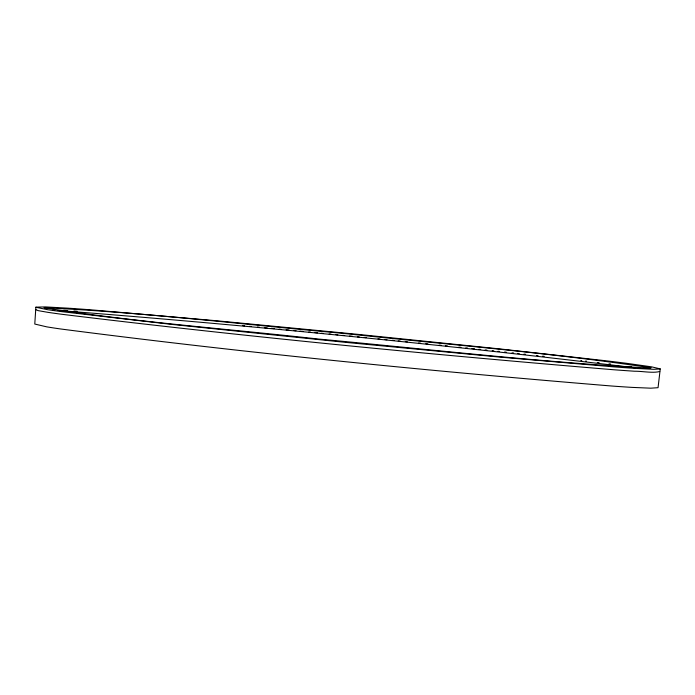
<?xml version="1.0" encoding="UTF-8"?>
<svg xmlns="http://www.w3.org/2000/svg" width="695" height="695" viewBox="0 0 695 695"><rect width="100%" height="100%" fill="white"/><g stroke="black" fill="none" stroke-linecap="round" stroke-linejoin="round"><path stroke-width="1.04" d="M35.836 307.26L47.842 309.727A114.145 6.307 4.4 0 0 49.927 310.031L54.41 310.665A171.622 9.191 4.5 0 0 61.89 311.673L172.013 324.426L344.763 342.279L500.513 357.161L613.746 366.856A185.817 10.434 5.7 0 0 624.736 367.672L631.573 368.142A125.335 7.367 5.8 0 0 634.848 368.359L653.752 369.323L660.25 368.941L658.052 387.688L650.815 388.184L632.737 387.419A125.17 9.426 6.1 0 1 629.462 387.228L622.624 386.785A185.582 13.344 5.9 0 1 611.652 386.012C427.651 370.869 243.823 352.739 60.726 328.987A171.422 11.763 4.4 0 1 53.263 327.892L48.798 327.189A114.015 8.062 4.2 0 1 46.713 326.85L34.776 324.044L35.879 307.155L45.323 306.903L69.335 308.25M35.793 309.623L38.095 310.622L47.668 312.298A114.128 6.568 4.3 0 0 49.753 312.611L54.245 313.254A171.587 9.582 4.5 0 0 61.716 314.27C245.187 336.667 429.232 354.433 613.433 369.731A185.782 10.868 5.7 0 0 624.414 370.539L631.251 371.008A125.309 7.68 5.9 0 0 634.526 371.226C642.38 371.13 653.065 373.397 659.72 371.486M52.742 310.187L54.705 310.265M57.833 310.439C250.73 325.321 443.332 344.651 635.404 367.846M63.662 310.309L67.485 310.561M69.9 308.285L74.096 308.58A136.342 8.592 4 0 1 77.327 308.815L83.904 309.301A238.211 16.48 3.9 0 1 94.077 310.092L215.285 320.647L357.586 334.321L499.879 348.933L606.127 360.801A259.695 20.19 6 0 1 617.056 362.13L624.049 362.998A149.651 10.434 6 0 1 627.455 363.433L651.51 366.83L660.241 368.88M242.694 325.642L244.657 325.825M249.574 326.294L251.547 326.476M257.454 327.041L259.417 327.223M264.343 327.692L267.306 327.979M271.267 328.353L274.23 328.639M279.173 329.117L281.154 329.308M286.105 329.786L289.077 330.073M294.028 330.551L296.018 330.742M299.988 331.124L302.968 331.419M308.788 331.984L310.717 332.175M314.592 332.549L317.493 332.836M321.368 333.218L323.305 333.409M329.126 333.982L331.063 334.173M335.928 334.651L337.866 334.842M342.731 335.32L344.685 335.52M349.559 335.998L352.487 336.293M357.369 336.78L359.324 336.971M364.223 337.466L366.178 337.657M377.958 338.847L379.93 339.047M384.943 339.551L386.967 339.751M392.049 340.272L394.082 340.472M398.157 340.889L400.19 341.097M405.298 341.619L407.339 341.827M439.162 345.102L441.229 345.319M445.365 345.745L447.432 345.962M418.607 342.983L420.657 343.191M425.792 343.721L427.842 343.929M458.848 347.153L460.924 347.37M465.798 347.882L467.553 348.065M471.931 348.534L474.563 348.812M497.968 351.305L499.618 351.479M485.127 349.933L486.9 350.115M492.199 350.68L493.85 350.862M478.959 349.272L480.723 349.463M524.004 354.12L525.602 354.294M512.041 352.817L513.631 352.99M517.619 353.425L519.208 353.599M504.579 352.009L506.238 352.191M536.54 355.493L538.06 355.666M542.639 356.17L544.168 356.344M580.855 360.496L581.802 360.609M585.616 361.053L586.571 361.157M597.335 362.434L599.107 362.642M630.912 366.613L631.538 366.699M609.02 363.841A259.635 21.032 6.1 0 1 610.601 364.032M73.931 311.004A136.316 8.957 4 0 1 77.162 311.238M650.954 367.803L650.372 368.133C539.476 362.156 429.006 349.272 318.432 339.038C227.004 328.796 134.83 322.115 44.02 307.763C143.405 312.29 242.477 324.426 341.601 333.209C444.731 344.329 548.372 352.443 650.954 367.803"/></g></svg>
